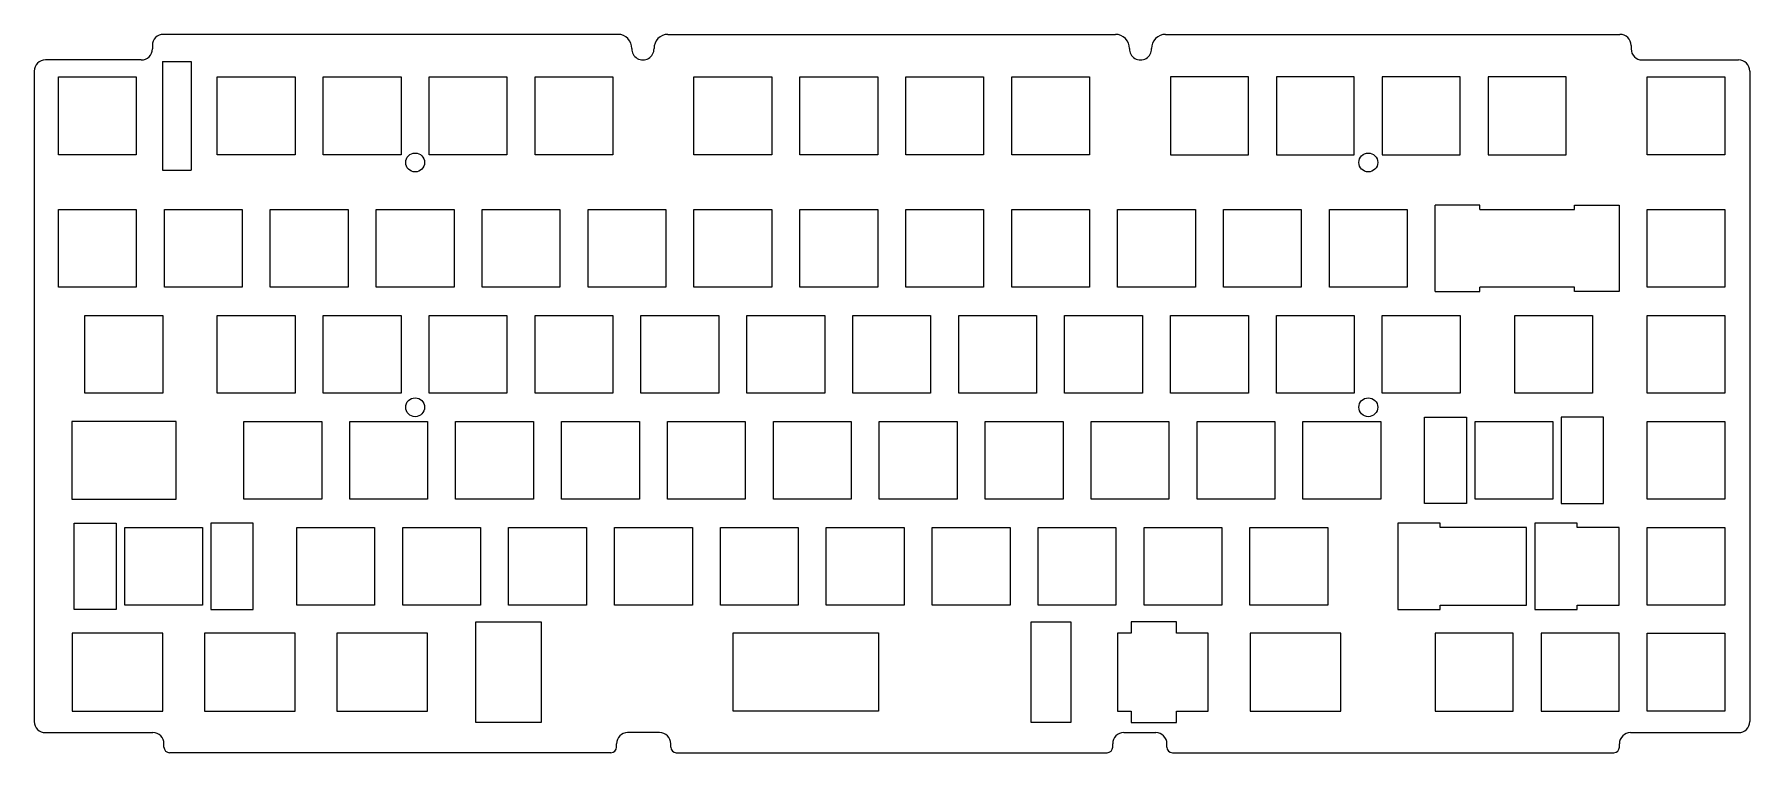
# Model space of a CAD drawing. Header units: millimetres. Extents: x 83 to 392, y 96 to 225.
import ezdxf

# ---------------------------------------------------------------- set-up
doc = ezdxf.new("R2010")
doc.units = ezdxf.units.MM

msp = doc.modelspace()

# ---------------------------------------------------------------- linework, layer by layer
for p, q in [((188.03, 225.46), (106.28, 225.46)), ((197.02, 225.46), (277.53, 225.46)), ((286.52, 225.46), (368.27, 225.46)), ((104.28, 223.46), (104.28, 222.86)), ((370.27, 223.46), (370.27, 222.86)), ((102.28, 220.86), (85.05, 220.86)), ((106.09, 220.56), (111.29, 220.56)), ((106.09, 220.56), (106.09, 201.06)), ((111.29, 220.56), (111.29, 201.06)), ((372.27, 220.86), (389.6, 220.86)), ((83.05, 218.86), (83.05, 101.95)), ((391.6, 218.86), (391.6, 101.95)), ((106.09, 201.06), (111.29, 201.06)), ((335.05, 179.25), (335.05, 194.75)), ((368.1, 194.75), (368.1, 179.25)), ((343.06, 194), (360.09, 194)), ((360.09, 180), (343.06, 180)), ((349.34, 160.95), (349.34, 174.95)), ((349.34, 174.95), (363.34, 174.95)), ((363.34, 174.95), (363.34, 160.95)), ((363.34, 160.95), (349.34, 160.95)), ((333.08, 141.15), (333.08, 156.65)), ((333.08, 156.65), (340.68, 156.65)), ((340.68, 156.65), (340.68, 141.15)), ((365.31, 156.65), (357.71, 156.65)), ((357.71, 156.65), (357.71, 141.15)), ((365.31, 141.15), (365.31, 156.65)), ((340.68, 141.15), (333.08, 141.15)), ((357.71, 141.15), (365.31, 141.15)), ((90.19, 122.1), (90.19, 137.6)), ((90.19, 137.6), (97.79, 137.6)), ((97.79, 137.6), (97.79, 122.1)), ((122.42, 137.6), (114.82, 137.6)), ((114.82, 137.6), (114.82, 122.1)), ((122.42, 122.1), (122.42, 137.6)), ((97.79, 122.1), (90.19, 122.1)), ((114.82, 122.1), (122.42, 122.1)), ((85.05, 99.95), (104.37, 99.95)), ((195.52, 99.95), (189.77, 99.95)), ((279.02, 99.95), (284.77, 99.95)), ((370.17, 99.95), (389.6, 99.95)), ((106.37, 97.35), (106.37, 97.95)), ((186.77, 96.35), (107.37, 96.35)), ((187.77, 97.35), (187.77, 97.95)), ((197.52, 97.35), (197.52, 97.95)), ((198.52, 96.35), (276.02, 96.35)), ((277.02, 97.35), (277.02, 97.95)), ((286.77, 97.35), (286.77, 97.95)), ((287.77, 96.35), (367.17, 96.35)), ((368.17, 97.35), (368.17, 97.95))]:
    msp.add_line(p, q)
at = {"linetype": 'Continuous'}
for p, q in [((343.06, 194.75), (335.05, 194.75)), ((343.06, 194), (343.06, 194.75)), ((360.09, 194.75), (368.1, 194.75)), ((360.09, 194), (360.09, 194.75)), ((335.05, 179.25), (343.06, 179.25)), ((343.06, 179.25), (343.06, 180)), ((360.09, 179.25), (360.09, 180)), ((368.1, 179.25), (360.09, 179.25))]:
    msp.add_line(p, q, dxfattribs=at)
for points in [[(101.4, 217.81), (101.4, 203.81), (87.4, 203.81), (87.4, 217.81)], [(129.97, 217.81), (129.97, 203.81), (115.97, 203.81), (115.97, 217.81)], [(149.02, 217.81), (149.02, 203.81), (135.02, 203.81), (135.02, 217.81)], [(168.07, 217.81), (168.07, 203.81), (154.07, 203.81), (154.07, 217.81)], [(187.12, 217.81), (187.12, 203.81), (173.12, 203.81), (173.12, 217.81)], [(215.7, 217.81), (215.7, 203.81), (201.7, 203.81), (201.7, 217.81)], [(234.75, 217.81), (234.75, 203.81), (220.75, 203.81), (220.75, 217.81)], [(253.8, 217.81), (253.8, 203.81), (239.8, 203.81), (239.8, 217.81)], [(272.85, 217.81), (272.85, 203.81), (258.85, 203.81), (258.85, 217.81)], [(287.42, 217.81), (287.42, 203.81), (301.42, 203.81), (301.42, 217.81)], [(306.47, 217.81), (306.47, 203.81), (320.47, 203.81), (320.47, 217.81)], [(325.52, 217.81), (325.52, 203.81), (339.52, 203.81), (339.52, 217.81)], [(344.57, 217.81), (344.57, 203.81), (358.57, 203.81), (358.57, 217.81)], [(387.15, 217.81), (387.15, 203.81), (373.15, 203.81), (373.15, 217.81)], [(101.4, 194), (101.4, 180), (87.4, 180), (87.4, 194)], [(120.45, 194), (120.45, 180), (106.45, 180), (106.45, 194)], [(139.5, 194), (139.5, 180), (125.5, 180), (125.5, 194)], [(158.55, 194), (158.55, 180), (144.55, 180), (144.55, 194)], [(177.6, 194), (177.6, 180), (163.6, 180), (163.6, 194)], [(196.65, 194), (196.65, 180), (182.65, 180), (182.65, 194)], [(215.7, 194), (215.7, 180), (201.7, 180), (201.7, 194)], [(234.75, 194), (234.75, 180), (220.75, 180), (220.75, 194)], [(253.8, 194), (253.8, 180), (239.8, 180), (239.8, 194)], [(272.85, 194), (272.85, 180), (258.85, 180), (258.85, 194)], [(291.9, 194), (291.9, 180), (277.9, 180), (277.9, 194)], [(310.95, 194), (310.95, 180), (296.95, 180), (296.95, 194)], [(330, 194), (330, 180), (316, 180), (316, 194)], [(387.15, 194), (387.15, 180), (373.15, 180), (373.15, 194)], [(106.16, 174.95), (106.16, 160.95), (92.16, 160.95), (92.16, 174.95)], [(129.97, 174.95), (129.97, 160.95), (115.97, 160.95), (115.97, 174.95)], [(149.02, 174.95), (149.02, 160.95), (135.02, 160.95), (135.02, 174.95)], [(168.07, 174.95), (168.07, 160.95), (154.07, 160.95), (154.07, 174.95)], [(187.12, 174.95), (187.12, 160.95), (173.12, 160.95), (173.12, 174.95)], [(206.17, 174.95), (206.17, 160.95), (192.17, 160.95), (192.17, 174.95)], [(225.22, 174.95), (225.22, 160.95), (211.22, 160.95), (211.22, 174.95)], [(244.27, 174.95), (244.27, 160.95), (230.27, 160.95), (230.27, 174.95)], [(263.32, 174.95), (263.32, 160.95), (249.32, 160.95), (249.32, 174.95)], [(282.37, 174.95), (282.37, 160.95), (268.37, 160.95), (268.37, 174.95)], [(301.42, 174.95), (301.42, 160.95), (287.42, 160.95), (287.42, 174.95)], [(320.47, 174.95), (320.47, 160.95), (306.47, 160.95), (306.47, 174.95)], [(339.52, 174.95), (339.52, 160.95), (325.52, 160.95), (325.52, 174.95)], [(387.15, 174.95), (387.15, 160.95), (373.15, 160.95), (373.15, 174.95)], [(89.78, 155.9), (89.78, 141.9), (108.54, 141.9), (108.54, 155.9)], [(134.74, 155.9), (134.74, 141.9), (120.74, 141.9), (120.74, 155.9)], [(153.79, 155.9), (153.79, 141.9), (139.79, 141.9), (139.79, 155.9)], [(172.84, 155.9), (172.84, 141.9), (158.84, 141.9), (158.84, 155.9)], [(191.89, 155.9), (191.89, 141.9), (177.89, 141.9), (177.89, 155.9)], [(210.94, 155.9), (210.94, 141.9), (196.94, 141.9), (196.94, 155.9)], [(229.99, 155.9), (229.99, 141.9), (215.99, 141.9), (215.99, 155.9)], [(249.04, 155.9), (249.04, 141.9), (235.04, 141.9), (235.04, 155.9)], [(268.09, 155.9), (268.09, 141.9), (254.09, 141.9), (254.09, 155.9)], [(287.14, 155.9), (287.14, 141.9), (273.14, 141.9), (273.14, 155.9)], [(306.19, 155.9), (306.19, 141.9), (292.19, 141.9), (292.19, 155.9)], [(325.24, 155.9), (325.24, 141.9), (311.24, 141.9), (311.24, 155.9)], [(356.19, 155.9), (356.19, 141.9), (342.19, 141.9), (342.19, 155.9)], [(387.15, 155.9), (387.15, 141.9), (373.15, 141.9), (373.15, 155.9)], [(113.31, 136.85), (113.31, 122.85), (99.31, 122.85), (99.31, 136.85)], [(144.26, 136.85), (144.26, 122.85), (130.26, 122.85), (130.26, 136.85)], [(163.31, 136.85), (163.31, 122.85), (149.31, 122.85), (149.31, 136.85)], [(182.36, 136.85), (182.36, 122.85), (168.36, 122.85), (168.36, 136.85)], [(201.41, 136.85), (201.41, 122.85), (187.41, 122.85), (187.41, 136.85)], [(220.46, 136.85), (220.46, 122.85), (206.46, 122.85), (206.46, 136.85)], [(239.51, 136.85), (239.51, 122.85), (225.51, 122.85), (225.51, 136.85)], [(258.56, 136.85), (258.56, 122.85), (244.56, 122.85), (244.56, 136.85)], [(277.61, 136.85), (277.61, 122.85), (263.61, 122.85), (263.61, 136.85)], [(296.66, 136.85), (296.66, 122.85), (282.66, 122.85), (282.66, 136.85)], [(315.71, 136.85), (315.71, 122.85), (301.71, 122.85), (301.71, 136.85)], [(352.94, 137.6), (352.94, 122.1), (360.54, 122.1), (360.54, 122.85), (368.1, 122.85), (368.1, 136.85), (360.54, 136.85), (360.54, 137.6)], [(387.15, 136.85), (387.15, 122.85), (373.15, 122.85), (373.15, 136.85)], [(89.84, 103.8), (106.16, 103.8), (106.16, 117.8), (89.84, 117.8)], [(113.65, 103.8), (129.97, 103.8), (129.97, 117.8), (113.65, 117.8)], [(137.47, 103.8), (153.79, 103.8), (153.79, 117.8), (137.47, 117.8)], [(174.3, 119.81), (162.42, 119.81), (162.42, 101.84), (174.3, 101.84)], [(208.76, 103.79), (208.76, 117.86), (234.87, 117.86), (234.87, 103.79)], [(269.55, 101.84), (269.55, 119.81), (262.3, 119.81), (262.3, 101.84)], [(294.22, 103.81), (294.22, 117.8), (288.51, 117.8), (288.51, 119.84), (280.37, 119.84), (280.37, 117.8), (277.9, 117.8), (277.9, 103.8), (280.37, 103.8), (280.37, 101.8), (288.51, 101.8), (288.51, 103.81)], [(301.75, 103.8), (318.07, 103.8), (318.07, 117.8), (301.75, 117.8)], [(335.05, 117.8), (335.05, 103.8), (349.05, 103.8), (349.05, 117.8)], [(354.1, 117.8), (354.1, 103.8), (368.1, 103.8), (368.1, 117.8)], [(387.15, 117.8), (387.15, 103.8), (373.15, 103.8), (373.15, 117.8)]]:
    msp.add_lwpolyline(points, close=True)
msp.add_lwpolyline([(351.43, 136.85), (335.92, 136.85), (335.92, 137.6), (328.32, 137.6), (328.32, 122.1), (335.92, 122.1), (335.92, 122.85), (351.43, 122.85)], close=True, dxfattribs=at)
for centre in [(151.55, 202.43), (323, 202.43), (151.55, 158.43), (323, 158.43)]:
    msp.add_circle(centre, 1.7)
for centre, radius, start, end in [((106.28, 223.46), 2, 90, 180), ((188.03, 222.96), 2.5, 358.7267, 90), ((197.02, 222.96), 2.5, 90, 181.2733), ((277.53, 222.96), 2.5, 358.7267, 90), ((286.52, 222.96), 2.5, 90, 181.2733), ((368.27, 223.46), 2, 0, 90), ((102.28, 222.86), 2, 270, 0), ((192.52, 222.86), 2, 178.7267, 1.2733), ((282.02, 222.86), 2, 178.7267, 1.2733), ((372.27, 222.86), 2, 180, 270), ((85.05, 218.86), 2, 90, 180), ((389.6, 218.86), 2, 0, 90), ((85.05, 101.95), 2, 180, 270), ((389.6, 101.95), 2, 270, 0), ((104.37, 97.95), 2, 0, 90), ((189.77, 97.95), 2, 90, 180), ((195.52, 97.95), 2, 0, 90), ((279.02, 97.95), 2, 90, 180), ((284.77, 97.95), 2, 0, 90), ((370.17, 97.95), 2, 90, 180), ((107.37, 97.35), 1, 180, 270), ((186.77, 97.35), 1, 270, 0), ((198.52, 97.35), 1, 180, 270), ((276.02, 97.35), 1, 270, 0), ((287.77, 97.35), 1, 180, 270), ((367.17, 97.35), 1, 270, 0)]:
    msp.add_arc(centre, radius, start, end)

doc.saveas('drawing.dxf')
